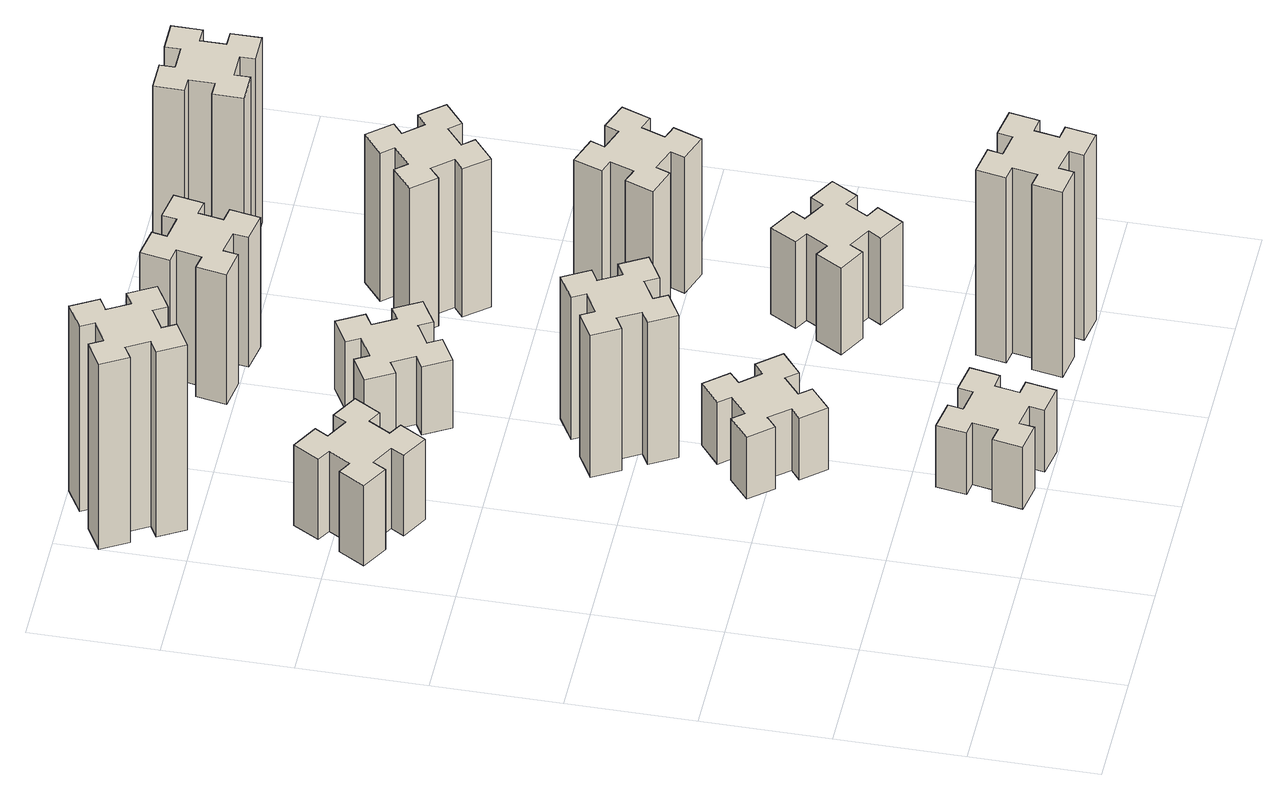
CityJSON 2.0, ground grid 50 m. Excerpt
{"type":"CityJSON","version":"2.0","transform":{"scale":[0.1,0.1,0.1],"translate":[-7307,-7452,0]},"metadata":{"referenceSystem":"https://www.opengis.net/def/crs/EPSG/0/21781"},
"CityObjects":{
"building1":{"type":"Building","attributes":{"class":"1000","function":"1000","usage":"1000","yearOfConstruction":2016,"roofType":"1000","measuredHeight":39,"storeysAboveGround":30,"storeysBelowGround":0},"geometry":[{"type":"Solid","lod":"1","boundaries":[[[[0,1,2,3,4,5,6,7,8,9,10,11,12,13,14,15,16,17,18,19]],[[17,16,20,21]],[[16,15,22,20]],[[15,14,23,22]],[[14,13,24,23]],[[13,12,25,24]],[[12,11,26,25]],[[11,10,27,26]],[[10,9,28,27]],[[9,8,29,28]],[[8,7,30,29]],[[7,6,31,30]],[[6,5,32,31]],[[5,4,33,32]],[[4,3,34,33]],[[3,2,35,34]],[[2,1,36,35]],[[1,0,37,36]],[[0,19,38,37]],[[19,18,39,38]],[[18,17,21,39]],[[24,25,26,27,28,29,30,31,32,33,34,35,36,37,38,39,21,20,22,23]]]]}]},
"building2":{"type":"Building","attributes":{"class":"1000","function":"1000","usage":"1000","yearOfConstruction":2016,"roofType":"1000","measuredHeight":30,"storeysAboveGround":30,"storeysBelowGround":0},"geometry":[{"type":"Solid","lod":"1","boundaries":[[[[40,41,42,43,44,45,46,47,48,49,50,51,52,53,54,55,56,57,58,59]],[[57,56,60,61]],[[56,55,62,60]],[[55,54,63,62]],[[54,53,64,63]],[[53,52,65,64]],[[52,51,66,65]],[[51,50,67,66]],[[50,49,68,67]],[[49,48,69,68]],[[48,47,70,69]],[[47,46,71,70]],[[46,45,72,71]],[[45,44,73,72]],[[44,43,74,73]],[[43,42,75,74]],[[42,41,76,75]],[[41,40,77,76]],[[40,59,78,77]],[[59,58,79,78]],[[58,57,61,79]],[[64,65,66,67,68,69,70,71,72,73,74,75,76,77,78,79,61,60,62,63]]]]}]},
"building3":{"type":"Building","attributes":{"class":"1000","function":"1000","usage":"1000","yearOfConstruction":2016,"roofType":"1000","measuredHeight":90,"storeysAboveGround":30,"storeysBelowGround":0},"geometry":[{"type":"Solid","lod":"1","boundaries":[[[[80,81,82,83,84,85,86,87,88,89,90,91,92,93,94,95,96,97,98,99]],[[97,96,100,101]],[[96,95,102,100]],[[95,94,103,102]],[[94,93,104,103]],[[93,92,105,104]],[[92,91,106,105]],[[91,90,107,106]],[[90,89,108,107]],[[89,88,109,108]],[[88,87,110,109]],[[87,86,111,110]],[[86,85,112,111]],[[85,84,113,112]],[[84,83,114,113]],[[83,82,115,114]],[[82,81,116,115]],[[81,80,117,116]],[[80,99,118,117]],[[99,98,119,118]],[[98,97,101,119]],[[104,105,106,107,108,109,110,111,112,113,114,115,116,117,118,119,101,100,102,103]]]]}]},
"building4":{"type":"Building","attributes":{"class":"1000","function":"1000","usage":"1000","yearOfConstruction":2016,"roofType":"1000","measuredHeight":30,"storeysAboveGround":30,"storeysBelowGround":0},"geometry":[{"type":"Solid","lod":"1","boundaries":[[[[120,121,122,123,124,125,126,127,128,129,130,131,132,133,134,135,136,137,138,139]],[[137,136,140,141]],[[136,135,142,140]],[[135,134,143,142]],[[134,133,144,143]],[[133,132,145,144]],[[132,131,146,145]],[[131,130,147,146]],[[130,129,148,147]],[[129,128,149,148]],[[128,127,150,149]],[[127,126,151,150]],[[126,125,152,151]],[[125,124,153,152]],[[124,123,154,153]],[[123,122,155,154]],[[122,121,156,155]],[[121,120,157,156]],[[120,139,158,157]],[[139,138,159,158]],[[138,137,141,159]],[[144,145,146,147,148,149,150,151,152,153,154,155,156,157,158,159,141,140,142,143]]]]}]},
"building5":{"type":"Building","attributes":{"class":"1000","function":"1000","usage":"1000","yearOfConstruction":2016,"roofType":"1000","measuredHeight":69,"storeysAboveGround":30,"storeysBelowGround":0},"geometry":[{"type":"Solid","lod":"1","boundaries":[[[[160,161,162,163,164,165,166,167,168,169,170,171,172,173,174,175,176,177,178,179]],[[177,176,180,181]],[[176,175,182,180]],[[175,174,183,182]],[[174,173,184,183]],[[173,172,185,184]],[[172,171,186,185]],[[171,170,187,186]],[[170,169,188,187]],[[169,168,189,188]],[[168,167,190,189]],[[167,166,191,190]],[[166,165,192,191]],[[165,164,193,192]],[[164,163,194,193]],[[163,162,195,194]],[[162,161,196,195]],[[161,160,197,196]],[[160,179,198,197]],[[179,178,199,198]],[[178,177,181,199]],[[184,185,186,187,188,189,190,191,192,193,194,195,196,197,198,199,181,180,182,183]]]]}]},
"building6":{"type":"Building","attributes":{"class":"1000","function":"1000","usage":"1000","yearOfConstruction":2016,"roofType":"1000","measuredHeight":33,"storeysAboveGround":30,"storeysBelowGround":0},"geometry":[{"type":"Solid","lod":"1","boundaries":[[[[200,201,202,203,204,205,206,207,208,209,210,211,212,213,214,215,216,217,218,219]],[[217,216,220,221]],[[216,215,222,220]],[[215,214,223,222]],[[214,213,224,223]],[[213,212,225,224]],[[212,211,226,225]],[[211,210,227,226]],[[210,209,228,227]],[[209,208,229,228]],[[208,207,230,229]],[[207,206,231,230]],[[206,205,232,231]],[[205,204,233,232]],[[204,203,234,233]],[[203,202,235,234]],[[202,201,236,235]],[[201,200,237,236]],[[200,219,238,237]],[[219,218,239,238]],[[218,217,221,239]],[[224,225,226,227,228,229,230,231,232,233,234,235,236,237,238,239,221,220,222,223]]]]}]},
"building7":{"type":"Building","attributes":{"class":"1000","function":"1000","usage":"1000","yearOfConstruction":2016,"roofType":"1000","measuredHeight":90,"storeysAboveGround":30,"storeysBelowGround":0},"geometry":[{"type":"Solid","lod":"1","boundaries":[[[[240,241,242,243,244,245,246,247,248,249,250,251,252,253,254,255,256,257,258,259]],[[257,256,260,261]],[[256,255,262,260]],[[255,254,263,262]],[[254,253,264,263]],[[253,252,265,264]],[[252,251,266,265]],[[251,250,267,266]],[[250,249,268,267]],[[249,248,269,268]],[[248,247,270,269]],[[247,246,271,270]],[[246,245,272,271]],[[245,244,273,272]],[[244,243,274,273]],[[243,242,275,274]],[[242,241,276,275]],[[241,240,277,276]],[[240,259,278,277]],[[259,258,279,278]],[[258,257,261,279]],[[264,265,266,267,268,269,270,271,272,273,274,275,276,277,278,279,261,260,262,263]]]]}]},
"building8":{"type":"Building","attributes":{"class":"1000","function":"1000","usage":"1000","yearOfConstruction":2016,"roofType":"1000","measuredHeight":63,"storeysAboveGround":30,"storeysBelowGround":0},"geometry":[{"type":"Solid","lod":"1","boundaries":[[[[280,281,282,283,284,285,286,287,288,289,290,291,292,293,294,295,296,297,298,299]],[[297,296,300,301]],[[296,295,302,300]],[[295,294,303,302]],[[294,293,304,303]],[[293,292,305,304]],[[292,291,306,305]],[[291,290,307,306]],[[290,289,308,307]],[[289,288,309,308]],[[288,287,310,309]],[[287,286,311,310]],[[286,285,312,311]],[[285,284,313,312]],[[284,283,314,313]],[[283,282,315,314]],[[282,281,316,315]],[[281,280,317,316]],[[280,299,318,317]],[[299,298,319,318]],[[298,297,301,319]],[[304,305,306,307,308,309,310,311,312,313,314,315,316,317,318,319,301,300,302,303]]]]}]},
"building9":{"type":"Building","attributes":{"class":"1000","function":"1000","usage":"1000","yearOfConstruction":2016,"roofType":"1000","measuredHeight":42,"storeysAboveGround":30,"storeysBelowGround":0},"geometry":[{"type":"Solid","lod":"1","boundaries":[[[[320,321,322,323,324,325,326,327,328,329,330,331,332,333,334,335,336,337,338,339]],[[337,336,340,341]],[[336,335,342,340]],[[335,334,343,342]],[[334,333,344,343]],[[333,332,345,344]],[[332,331,346,345]],[[331,330,347,346]],[[330,329,348,347]],[[329,328,349,348]],[[328,327,350,349]],[[327,326,351,350]],[[326,325,352,351]],[[325,324,353,352]],[[324,323,354,353]],[[323,322,355,354]],[[322,321,356,355]],[[321,320,357,356]],[[320,339,358,357]],[[339,338,359,358]],[[338,337,341,359]],[[344,345,346,347,348,349,350,351,352,353,354,355,356,357,358,359,341,340,342,343]]]]}]},
"building10":{"type":"Building","attributes":{"class":"1000","function":"1000","usage":"1000","yearOfConstruction":2016,"roofType":"1000","measuredHeight":66,"storeysAboveGround":30,"storeysBelowGround":0},"geometry":[{"type":"Solid","lod":"1","boundaries":[[[[360,361,362,363,364,365,366,367,368,369,370,371,372,373,374,375,376,377,378,379]],[[377,376,380,381]],[[376,375,382,380]],[[375,374,383,382]],[[374,373,384,383]],[[373,372,385,384]],[[372,371,386,385]],[[371,370,387,386]],[[370,369,388,387]],[[369,368,389,388]],[[368,367,390,389]],[[367,366,391,390]],[[366,365,392,391]],[[365,364,393,392]],[[364,363,394,393]],[[363,362,395,394]],[[362,361,396,395]],[[361,360,397,396]],[[360,379,398,397]],[[379,378,399,398]],[[378,377,381,399]],[[384,385,386,387,388,389,390,391,392,393,394,395,396,397,398,399,381,380,382,383]]]]}]},
"building11":{"type":"Building","attributes":{"class":"1000","function":"1000","usage":"1000","yearOfConstruction":2016,"roofType":"1000","measuredHeight":72,"storeysAboveGround":30,"storeysBelowGround":0},"geometry":[{"type":"Solid","lod":"1","boundaries":[[[[400,401,402,403,404,405,406,407,408,409,410,411,412,413,414,415,416,417,418,419]],[[417,416,420,421]],[[416,415,422,420]],[[415,414,423,422]],[[414,413,424,423]],[[413,412,425,424]],[[412,411,426,425]],[[411,410,427,426]],[[410,409,428,427]],[[409,408,429,428]],[[408,407,430,429]],[[407,406,431,430]],[[406,405,432,431]],[[405,404,433,432]],[[404,403,434,433]],[[403,402,435,434]],[[402,401,436,435]],[[401,400,437,436]],[[400,419,438,437]],[[419,418,439,438]],[[418,417,421,439]],[[424,425,426,427,428,429,430,431,432,433,434,435,436,437,438,439,421,420,422,423]]]]}]},
"building12":{"type":"Building","attributes":{"class":"1000","function":"1000","usage":"1000","yearOfConstruction":2016,"roofType":"1000","measuredHeight":90,"storeysAboveGround":30,"storeysBelowGround":0},"geometry":[{"type":"Solid","lod":"1","boundaries":[[[[440,441,442,443,444,445,446,447,448,449,450,451,452,453,454,455,456,457,458,459]],[[457,456,460,461]],[[456,455,462,460]],[[455,454,463,462]],[[454,453,464,463]],[[453,452,465,464]],[[452,451,466,465]],[[451,450,467,466]],[[450,449,468,467]],[[449,448,469,468]],[[448,447,470,469]],[[447,446,471,470]],[[446,445,472,471]],[[445,444,473,472]],[[444,443,474,473]],[[443,442,475,474]],[[442,441,476,475]],[[441,440,477,476]],[[440,459,478,477]],[[459,458,479,478]],[[458,457,461,479]],[[464,465,466,467,468,469,470,471,472,473,474,475,476,477,478,479,461,460,462,463]]]]}]}
},
"vertices":[
[406,2327,0],[456,2414,0],[508,2384,0],[568,2488,0],[464,2548,0],[434,2496,0],[347,2546,0],[377,2598,0],[273,2658,0],[213,2554,0],[265,2524,0],[215,2437,0],[163,2467,0],[103,2363,0],[207,2303,0],[237,2355,0],[324,2305,0],[294,2253,0],[398,2193,0],[458,2297,0],[324,2305,390],[294,2253,390],[237,2355,390],[207,2303,390],[103,2363,390],[163,2467,390],[215,2437,390],[265,2524,390],[213,2554,390],[273,2658,390],[377,2598,390],[347,2546,390],[434,2496,390],[464,2548,390],[568,2488,390],[508,2384,390],[456,2414,390],[406,2327,390],[458,2297,390],[398,2193,390],
[976,274,0],[958,175,0],[899,186,0],[878,67,0],[997,47,0],[1007,106,0],[1105,88,0],[1095,29,0],[1213,8,0],[1234,127,0],[1175,137,0],[1192,235,0],[1251,225,0],[1272,343,0],[1154,364,0],[1144,305,0],[1045,322,0],[1056,381,0],[937,402,0],[917,284,0],[1045,322,300],[1056,381,300],[1144,305,300],[1154,364,300],[1272,343,300],[1251,225,300],[1192,235,300],[1175,137,300],[1234,127,300],[1213,8,300],[1095,29,300],[1105,88,300],[1007,106,300],[997,47,300],[878,67,300],[899,186,300],[958,175,300],[976,274,300],[917,284,300],[937,402,300],
[224,3386,0],[137,3336,0],[107,3388,0],[3,3328,0],[63,3224,0],[115,3254,0],[165,3167,0],[113,3137,0],[173,3033,0],[277,3093,0],[247,3145,0],[334,3195,0],[364,3143,0],[468,3203,0],[408,3307,0],[356,3277,0],[306,3364,0],[358,3394,0],[298,3498,0],[194,3438,0],[306,3364,900],[358,3394,900],[356,3277,900],[408,3307,900],[468,3203,900],[364,3143,900],[334,3195,900],[247,3145,900],[277,3093,900],[173,3033,900],[113,3137,900],[165,3167,900],[115,3254,900],[63,3224,900],[3,3328,900],[107,3388,900],[137,3336,900],[224,3386,900],[194,3438,900],[298,3498,900],
[1008,929,0],[1084,993,0],[1123,947,0],[1215,1024,0],[1138,1116,0],[1092,1078,0],[1027,1154,0],[1073,1193,0],[996,1285,0],[904,1208,0],[943,1162,0],[866,1097,0],[828,1143,0],[736,1066,0],[813,974,0],[859,1013,0],[923,936,0],[877,898,0],[954,806,0],[1046,883,0],[923,936,300],[877,898,300],[859,1013,300],[813,974,300],[736,1066,300],[828,1143,300],[866,1097,300],[943,1162,300],[904,1208,300],[996,1285,300],[1073,1193,300],[1027,1154,300],[1092,1078,300],[1138,1116,300],[1215,1024,300],[1123,947,300],[1084,993,300],[1008,929,300],[1046,883,300],[954,806,300],
[1096,1597,0],[1046,1684,0],[1098,1714,0],[1038,1818,0],[934,1758,0],[964,1706,0],[877,1656,0],[847,1708,0],[743,1648,0],[803,1544,0],[855,1574,0],[905,1487,0],[853,1457,0],[913,1353,0],[1017,1413,0],[987,1465,0],[1074,1515,0],[1104,1463,0],[1208,1523,0],[1148,1627,0],[1074,1515,690],[1104,1463,690],[987,1465,690],[1017,1413,690],[913,1353,690],[853,1457,690],[905,1487,690],[855,1574,690],[803,1544,690],[743,1648,690],[847,1708,690],[877,1656,690],[964,1706,690],[934,1758,690],[1038,1818,690],[1098,1714,690],[1046,1684,690],[1096,1597,690],[1148,1627,690],[1208,1523,690],
[855,2414,0],[905,2327,0],[853,2297,0],[913,2193,0],[1017,2253,0],[987,2305,0],[1074,2355,0],[1104,2303,0],[1208,2363,0],[1148,2467,0],[1096,2437,0],[1046,2524,0],[1098,2554,0],[1038,2658,0],[934,2598,0],[964,2546,0],[877,2496,0],[847,2548,0],[743,2488,0],[803,2384,0],[877,2496,330],[847,2548,330],[964,2546,330],[934,2598,330],[1038,2658,330],[1098,2554,330],[1046,2524,330],[1096,2437,330],[1148,2467,330],[1208,2363,330],[1104,2303,330],[1074,2355,330],[987,2305,330],[1017,2253,330],[913,2193,330],[853,2297,330],[905,2327,330],[855,2414,330],[803,2384,330],[743,2488,330],
[1884,305,0],[1785,322,0],[1796,381,0],[1677,402,0],[1657,284,0],[1716,274,0],[1698,175,0],[1639,186,0],[1618,67,0],[1737,47,0],[1747,106,0],[1845,88,0],[1835,29,0],[1953,8,0],[1974,127,0],[1915,137,0],[1932,235,0],[1991,225,0],[2012,343,0],[1894,364,0],[1932,235,900],[1991,225,900],[1915,137,900],[1974,127,900],[1953,8,900],[1835,29,900],[1845,88,900],[1747,106,900],[1737,47,900],[1618,67,900],[1639,186,900],[1698,175,900],[1716,274,900],[1657,284,900],[1677,402,900],[1796,381,900],[1785,322,900],[1884,305,900],[1894,364,900],[2012,343,900],
[976,3234,0],[958,3135,0],[899,3146,0],[878,3027,0],[997,3007,0],[1007,3066,0],[1105,3048,0],[1095,2989,0],[1213,2968,0],[1234,3087,0],[1175,3097,0],[1192,3195,0],[1251,3185,0],[1272,3303,0],[1154,3324,0],[1144,3265,0],[1045,3282,0],[1056,3341,0],[937,3362,0],[917,3244,0],[1045,3282,630],[1056,3341,630],[1144,3265,630],[1154,3324,630],[1272,3303,630],[1251,3185,630],[1192,3195,630],[1175,3097,630],[1234,3087,630],[1213,2968,630],[1095,2989,630],[1105,3048,630],[1007,3066,630],[997,3007,630],[878,3027,630],[899,3146,630],[958,3135,630],[976,3234,630],[917,3244,630],[937,3362,630],
[1886,847,0],[1936,934,0],[1988,904,0],[2048,1008,0],[1944,1068,0],[1914,1016,0],[1827,1066,0],[1857,1118,0],[1753,1178,0],[1693,1074,0],[1745,1044,0],[1695,957,0],[1643,987,0],[1583,883,0],[1687,823,0],[1717,875,0],[1804,825,0],[1774,773,0],[1878,713,0],[1938,817,0],[1804,825,420],[1774,773,420],[1717,875,420],[1687,823,420],[1583,883,420],[1643,987,420],[1695,957,420],[1745,1044,420],[1693,1074,420],[1753,1178,420],[1857,1118,420],[1827,1066,420],[1914,1016,420],[1944,1068,420],[2048,1008,420],[1988,904,420],[1936,934,420],[1886,847,420],[1938,817,420],[1878,713,420],
[1900,1772,0],[1806,1806,0],[1827,1862,0],[1714,1903,0],[1673,1790,0],[1729,1770,0],[1695,1676,0],[1639,1697,0],[1597,1584,0],[1710,1543,0],[1731,1599,0],[1825,1565,0],[1804,1509,0],[1917,1467,0],[1958,1580,0],[1902,1601,0],[1936,1695,0],[1992,1674,0],[2033,1787,0],[1920,1828,0],[1936,1695,660],[1992,1674,660],[1902,1601,660],[1958,1580,660],[1917,1467,660],[1804,1509,660],[1825,1565,660],[1731,1599,660],[1710,1543,660],[1597,1584,660],[1639,1697,660],[1695,1676,660],[1729,1770,660],[1673,1790,660],[1714,1903,660],[1827,1862,660],[1806,1806,660],[1900,1772,660],[1920,1828,660],[2033,1787,660],
[1499,2393,0],[1563,2316,0],[1517,2278,0],[1594,2186,0],[1686,2263,0],[1648,2309,0],[1724,2373,0],[1763,2327,0],[1855,2404,0],[1778,2496,0],[1732,2458,0],[1667,2534,0],[1713,2573,0],[1636,2665,0],[1544,2588,0],[1583,2542,0],[1506,2477,0],[1468,2523,0],[1376,2446,0],[1453,2354,0],[1506,2477,720],[1468,2523,720],[1583,2542,720],[1544,2588,720],[1636,2665,720],[1713,2573,720],[1667,2534,720],[1732,2458,720],[1778,2496,720],[1855,2404,720],[1763,2327,720],[1724,2373,720],[1648,2309,720],[1686,2263,720],[1594,2186,720],[1517,2278,720],[1563,2316,720],[1499,2393,720],[1453,2354,720],[1376,2446,720],
[1665,3155,0],[1765,3155,0],[1765,3095,0],[1885,3095,0],[1885,3215,0],[1825,3215,0],[1825,3315,0],[1885,3315,0],[1885,3435,0],[1765,3435,0],[1765,3375,0],[1665,3375,0],[1665,3435,0],[1545,3435,0],[1545,3315,0],[1605,3315,0],[1605,3215,0],[1545,3215,0],[1545,3095,0],[1665,3095,0],[1605,3215,900],[1545,3215,900],[1605,3315,900],[1545,3315,900],[1545,3435,900],[1665,3435,900],[1665,3375,900],[1765,3375,900],[1765,3435,900],[1885,3435,900],[1885,3315,900],[1825,3315,900],[1825,3215,900],[1885,3215,900],[1885,3095,900],[1765,3095,900],[1765,3155,900],[1665,3155,900],[1665,3095,900],[1545,3095,900]
]}
